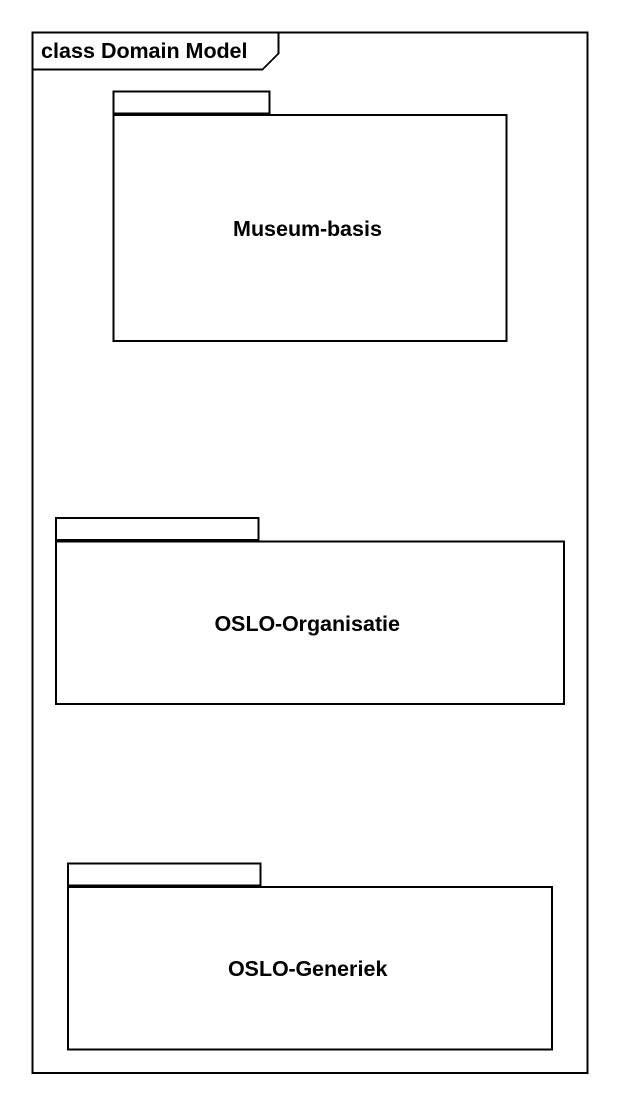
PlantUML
@startuml
mainframe class Domain Model
package "Museum-basis" as Museum_basis {
}
package "OSLO-Organisatie" as OSLO_Organisatie {
}
package "OSLO-Generiek" as OSLO_Generiek {
}
@enduml
